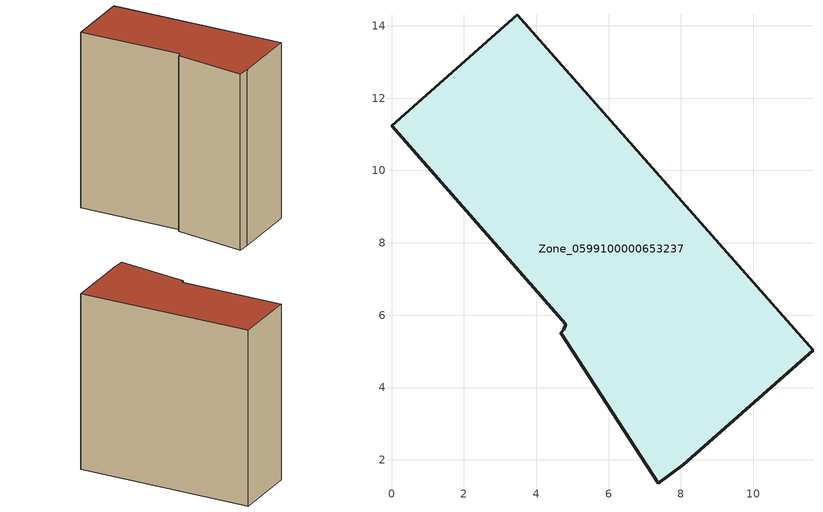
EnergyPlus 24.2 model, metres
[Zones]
Zone_0599100000653237
 floor ground (C_G): 11.65,5.03 8.07,1.86 7.38,1.36 4.67,5.52 4.76,5.6 4.81,5.75 0,11.24 3.48,14.3 z0
 wall outside (C_F): 8.07,1.86 11.65,5.03 3.48,14.3 0,11.24 4.81,5.75 4.76,5.6 4.67,5.52 7.38,1.36 8.07,1.86 z0:12.63
 roof outside (C_R): 4.67,5.52 7.38,1.36 8.07,1.86 11.65,5.03 3.48,14.3 0,11.24 4.81,5.75 4.76,5.6 z12.63
[BUILDING]
Pand.0599100000653237: North Axis=0; Terrain=City; Loads Convergence Tolerance Value=0.04; Temperature Convergence Tolerance Value=0.4; Solar Distribution=FullExterior; Maximum Number of Warmup Days=25; Minimum Number of Warmup Days=1
[Site:Location]
Rotterdam.The.Hague.AP_ZH_NLD Design_Conditions: Latitude=51.96; Longitude=4.45; Time Zone=1; Elevation=-4.5
[SITE:GROUNDTEMPERATURE:BUILDINGSURFACE]
18, 18, 18, 18, 18, 18, 18, 18, 18, 18, 18, 18
[MATERIAL] Thermal Absorptance=0.9; Solar Absorptance=0.7; Visible Absorptance=0.7
Name | Roughness | Thickness | Conductivity | Density | Specific Heat
G.TI.1946 | MediumSmooth | 0.15 | 1 | 540 | 1210
F.TI.1946 | Rough | 0.3 | 0.857143 | 1920 | 840
R.TI.1946 | MediumRough | 0.2 | 0.1 | 1500 | 1000
[CONSTRUCTION]
C_G: G.TI.1946
C_F: F.TI.1946
C_R: R.TI.1946
[ZONE]
Zone_0599100000653237: Type=1; Multiplier=1; Ceiling Height=Autocalculate; Volume=Autocalculate; Floor Area=autocalculate; Part of Total Floor Area=Yes
[ZONEINFILTRATION:DESIGNFLOWRATE]
Infil_Zone_0599100000653237: Zone or ZoneList or Space or SpaceList=Zone_0599100000653237; Schedule=AlwaysOn; Design Flow Rate Calculation Method=Flow/Area; Flow Rate per Floor Area=0.003; Constant Term Coefficient=1; Temperature Term Coefficient=0; Velocity Term Coefficient=0; Velocity Squared Term Coefficient=0
[HVACTEMPLATE:ZONE:IDEALLOADSAIRSYSTEM]
Zone_0599100000653237: Maximum Heating Supply Air Temperature=50; Minimum Cooling Supply Air Temperature=13; Maximum Heating Supply Air Humidity Ratio=0.0156; Minimum Cooling Supply Air Humidity Ratio=0.0077; Heating Limit=NoLimit; Cooling Limit=NoLimit; Dehumidification Control Type=ConstantSensibleHeatRatio; Cooling Sensible Heat Ratio=0.7; Dehumidification Setpoint=60; Humidification Control Type=None; Humidification Setpoint=30; Outdoor Air Method=None; Outdoor Air Flow Rate per Person=0.00944; Outdoor Air Flow Rate per Zone Floor Area=0; Outdoor Air Flow Rate per Zone=0; Demand Controlled Ventilation Type=None; Outdoor Air Economizer Type=NoEconomizer; Heat Recovery Type=None; Sensible Heat Recovery Effectiveness=0.7; Latent Heat Recovery Effectiveness=0.65
[ZONECONTROL:THERMOSTAT]
ThermostatControl_Zone_0599100000653237: Zone or ZoneList=Zone_0599100000653237; Control Type Schedule=DualSetpointControlType; Control 1=Thermostat_Zone_0599100000653237; Temperature Difference Between Cutout And Setpoint=0
[THERMOSTATSETPOINT:DUALSETPOINT]
Thermostat_Zone_0599100000653237: Heating Setpoint Temperature Schedule=HeatingSetpoint_Zone_0599100000653237; Cooling Setpoint Temperature Schedule=CoolingSetpoint_Zone_0599100000653237
[SCHEDULE:COMPACT]
HeatingSetpoint_Zone_0599100000653237: Through: 12/31, For: AllDays, Until: 24:00, 21
CoolingSetpoint_Zone_0599100000653237: Through: 12/31, For: AllDays, Until: 24:00, 24
DualSetpointControlType: Through: 12/31, For: AllDays, Until: 24:00, 4
AlwaysOn: Through: 12/31, For: AllDays, Until: 24:00, 1
